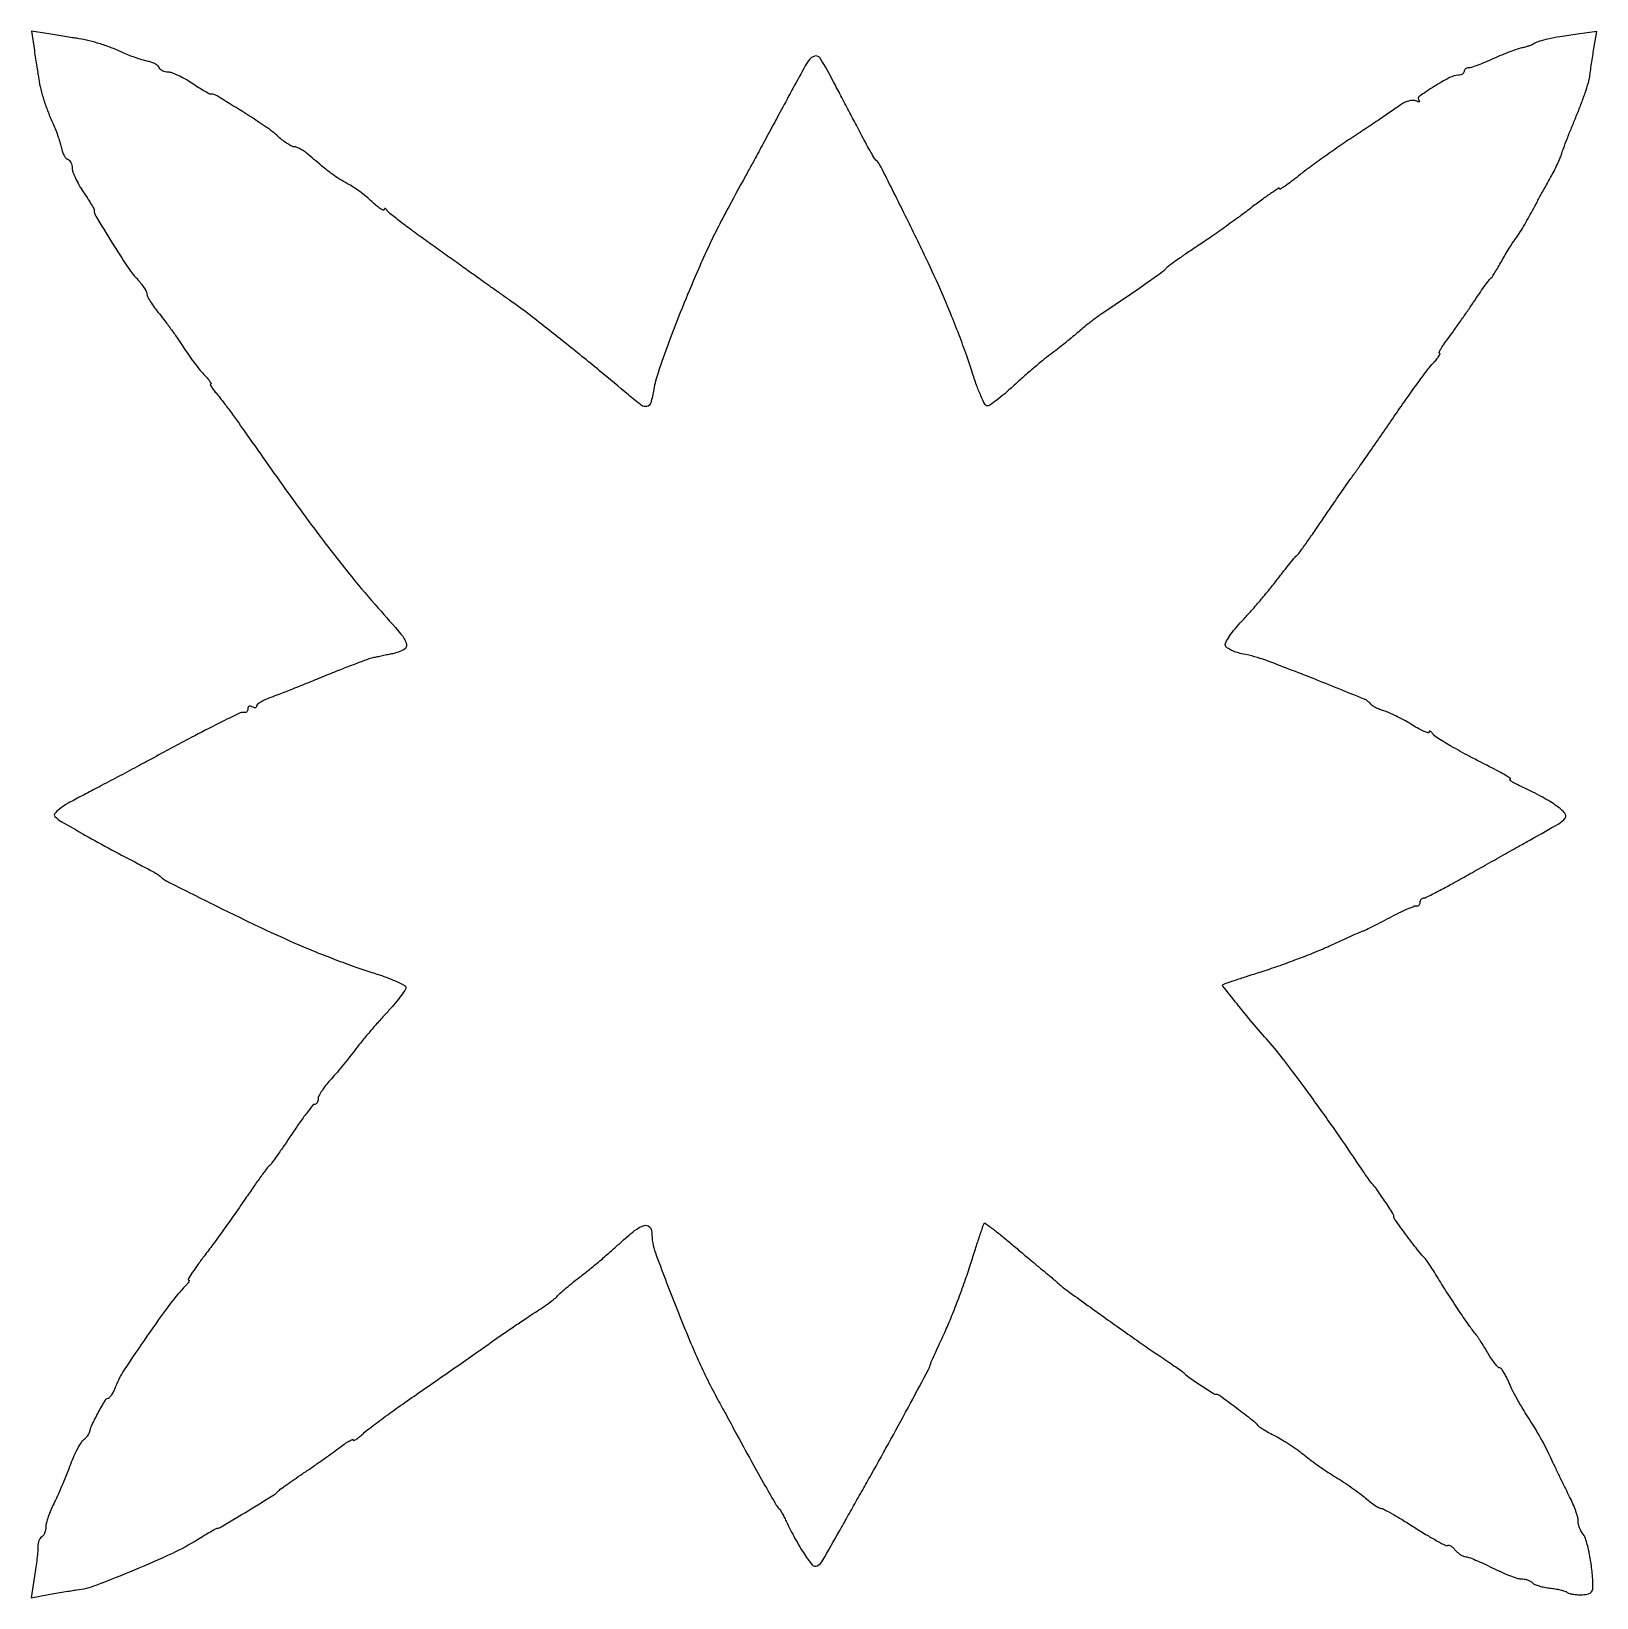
# Model space of a CAD drawing. Extents: x 0 to 356, y 0 to 356.
import ezdxf

# ---------------------------------------------------------------- set-up
doc = ezdxf.new("R2010")
doc.units = 0

msp = doc.modelspace()

# ---------------------------------------------------------------- linework, layer by layer
msp.add_lwpolyline([(0.375131, 351.902065, 0.000156), (0.658409, 350.070028, 0.000148), (0.947854, 348.205607, 0.000147), (1.204869, 346.556487, 0.000521), (1.370969, 345.5, 0.02145), (1.851026, 343.13032, 0.01632), (2.571499, 340.580781, 0.015392), (3.509388, 337.919476, 0.01368), (4.644103, 335.212758, -0.012391), (5.243896, 333.792305, -0.01006), (5.817929, 332.242116, -0.010196), (6.289256, 330.791383, -0.025877), (6.554682, 329.716061, 0.038033), (6.792066, 328.845752, 0.042787), (7.151853, 328.056746, 0.047387), (7.572309, 327.452669, 0.137427), (7.990092, 327.169969, -0.129731), (8.376565, 326.916891, -0.067509), (8.70334, 326.437389, -0.060014), (8.924861, 325.818051, -0.055961), (9, 325.148801, 0.088332), (9.157315, 324.265273, 0.020941), (9.734375, 322.87837, 0.020903), (10.543048, 321.31731, 0.019272), (11.5, 319.785188, -0.005876), (12.457877, 318.339283, -0.008546), (13.265625, 317.040116, -0.004882), (13.913102, 315.933529, -0.130645), (14, 315.60663, 0.136794), (14.387959, 314.215119, 0.003069), (18.045526, 308.248649, 0.006413), (21.626103, 302.648927, 0.041413), (23.693133, 300.010218, -0.018985), (24.576309, 298.981286, -0.022878), (25.322358, 297.94855, -0.022357), (25.862518, 297.037428, -0.123228), (26, 296.488062, 0.126218), (26.150846, 295.90002, 0.015194), (26.836157, 294.737331, 0.017299), (27.75645, 293.385141, 0.013431), (28.846492, 291.977844, -0.009771), (30.120411, 290.357789, -0.005514), (31.604693, 288.346617, -0.005502), (33.05787, 286.28398, -0.008985), (34.23891, 284.5, 0.010806), (35.370794, 282.803722, 0.008494), (36.667515, 281.014063, 0.008603), (37.930302, 279.391052, 0.020866), (38.931373, 278.25, -0.011655), (39.717851, 277.386171, -0.023237), (40.29099, 276.660937, -0.02903), (40.624497, 276.134007, -0.571577), (40.545569, 276, 0.544343), (40.456723, 275.862547, 0.032783), (40.735072, 275.339063, 0.025511), (41.236885, 274.613775, 0.012862), (41.938232, 273.75, -0.014165), (42.952465, 272.494205, -0.003373), (44.566291, 270.346058, -0.003466), (46.38712, 267.852056, -0.003419), (48.181618, 265.321686, 0.003061), (58.052827, 251.381497, 0.006352), (65.96001, 240.649189, 0.008011), (72.65024, 232.09452, 0.012649), (78.687035, 225, -0.005669), (83.87884, 219.068298, -0.100067), (85.113354, 216.851772, -0.362436), (84.577734, 215.536488, -0.072117), (82, 214.611084, 0.001225), (80.896622, 214.383816, 0.00084), (79.64555, 214.120736, 0.000846), (78.441391, 213.863279, 0.001719), (77.495489, 213.655958, 0.032087), (76.262967, 213.29706, 0.00335), (73.437378, 212.252148, 0.004145), (70.08678, 210.955664, 0.003309), (66.495489, 209.504127, -0.001661), (62.813225, 208.001679, -0.001754), (59.187737, 206.5512, -0.001674), (56.054421, 205.32248, -0.007971), (54.25, 204.654742, 0.020867), (53.005037, 204.157176, 0.030105), (51.954687, 203.607497, 0.030203), (51.186695, 203.079015, 0.2309), (51, 202.696293, -0.156415), (50.917379, 202.438644, -0.191371), (50.70625, 202.302722, -0.127874), (50.383156, 202.322306, -0.059738), (50, 202.5, 0.082592), (49.6179, 202.656512, 0.161196), (49.29375, 202.6254, 0.182303), (49.078288, 202.413961, 0.108972), (49, 202.059017, -0.071624), (48.943905, 201.669431, -0.108904), (48.779688, 201.370936, -0.135624), (48.535291, 201.210367, -0.145242), (48.25, 201.203744, 0.180079), (47.219514, 201.109625, 0.003673), (42.469329, 198.787033, 0.006598), (36.128163, 195.523473, 0.002244), (27, 190.619476, -0.001465), (23.219261, 188.580716, -0.000975), (18.874329, 186.265008, -0.000981), (14.649591, 184.034539, -0.001921), (11.274312, 182.277523, 0.01034), (8.076044, 180.543601, 0.033827), (6.071392, 179.215558, 0.059613), (5.03214, 178.204168, 0.383641), (5.067608, 177.532392, 0.064499), (6.520278, 176.41291, 0.00301), (11.910939, 173.313965, 0.00533), (17.963505, 169.967573, 0.005566), (24, 166.799802, -0.004489), (25.760173, 165.880945, -0.006166), (27.325, 165.021147, -0.004094), (28.619776, 164.274741, -0.070997), (29, 163.971716, 0.087252), (30.584842, 162.790303, 0.001297), (40.990883, 157.583716, 0.004021), (51.272409, 152.575427, 0.008023), (59.5, 148.810046, 0.00705), (63.894964, 146.956778, 0.005108), (68.839062, 145.01213, 0.00516), (73.57318, 143.261448, 0.011213), (77.25, 142.037032, -0.01195), (80.218332, 141.043692, -0.018694), (82.715119, 140.034225, -0.013378), (84.661296, 139.098066, -0.288109), (84.971682, 138.573941, -0.14711), (84.761347, 137.936004, -0.010436), (83.643299, 136.40734, -0.014006), (82.197537, 134.620828, -0.01008), (80.489292, 132.706366, 0.006357), (78.581462, 130.600014, 0.004751), (76.530618, 128.232117, 0.004803), (74.640989, 125.964207, 0.010915), (73.26761, 124.206366, -0.007084), (72.008383, 122.568929, -0.004578), (70.506532, 120.707495, -0.004601), (69.004882, 118.914675, -0.008665), (67.754627, 117.5, 0.018969), (66.703244, 116.259768, 0.022738), (65.814349, 115.014062, 0.022246), (65.170477, 113.914697, 0.120994), (65.004627, 113.25, -0.058017), (64.947128, 112.771553, -0.076616), (64.781047, 112.365724, -0.09489), (64.536482, 112.092767, -0.162496), (64.25, 111.995019, 0.224292), (63.811455, 111.784301, 0.005662), (62.405093, 110.010152, 0.011053), (60.792886, 107.830462, 0.007181), (59.022658, 105.245019, -0.003344), (57.257524, 102.624094, -0.004833), (55.659619, 100.33324, -0.002584), (54.281262, 98.418316, -0.076774), (53.861348, 97.995797, 0.074777), (53.436852, 97.572047, 0.002331), (51.980712, 95.584688, 0.004508), (50.292243, 93.212864, 0.003102), (48.419649, 90.495797, -0.003806), (46.278591, 87.398544, -0.002505), (43.770112, 83.865953, -0.00252), (41.294542, 80.452893, -0.004862), (39.272511, 77.75, 0.006501), (37.633472, 75.544017, 0.011735), (36.35752, 73.689063, 0.006896), (35.406717, 72.190129, 0.586682), (35.512981, 72, -0.407614), (35.633061, 71.882603, -0.126652), (35.569662, 71.611068, -0.053332), (35.285646, 71.184951, -0.022492), (34.821429, 70.675976, 0.03672), (31.411448, 66.716812, 0.007516), (26.022892, 59.20978, 0.006606), (20.849416, 51.554959, 0.051976), (18.881748, 47.75, -0.021135), (18.416813, 46.696641, -0.030058), (17.910228, 45.807813, -0.030193), (17.428667, 45.158989, -0.221503), (17.087387, 45, 0.266772), (16.473181, 44.647185, 0.007304), (14.898801, 41.854797, 0.014507), (13.48687, 39.073596, 0.056003), (12.862415, 37.243714, -0.086689), (12.717108, 36.890134, -0.027634), (12.38616, 36.424716, -0.026643), (11.953074, 35.9375, -0.026782), (11.471345, 35.5, 0.088034), (10.886882, 34.821958, 0.015234), (10.06368, 33.334008, 0.016154), (9.197605, 31.506507, 0.013833), (8.402488, 29.530664, -0.007174), (7.567334, 27.372793, -0.005212), (6.578777, 24.995264, -0.005267), (5.593165, 22.758251, -0.011486), (4.780377, 21.069222, 0.017892), (4.098894, 19.605357, 0.017832), (3.522986, 18.09487, 0.017988), (3.115423, 16.742078, 0.064252), (3, 15.847575, -0.049134), (2.930602, 15.143068, -0.047285), (2.724942, 14.456091, -0.051038), (2.422634, 13.885709, -0.107377), (2.063632, 13.539327, 0.109759), (1.707687, 13.192644, 0.0526), (1.414513, 12.622336, 0.048555), (1.222321, 11.935107, 0.049952), (1.168765, 11.23031, -0.027397), (1.138972, 10.2633, -0.005658), (0.974094, 8.56703, -0.005933), (0.736625, 6.598919, -0.005558), (0.447775, 4.593622), (-0.314716, -0.312756), (3.592642, 0.405067, -0.002945), (5.271733, 0.70332, -0.002346), (7.086589, 1.005912, -0.002371), (8.77043, 1.270356, -0.005971), (10, 1.44249, 0.058519), (14.470729, 2.555789, 0.008545), (23.180842, 6.015045, 0.01008), (31.894044, 9.857108, 0.03176), (37.5, 12.912081, -0.004515), (39.068905, 13.881401, -0.006559), (40.471875, 14.705844, -0.003562), (41.66761, 15.376325, -0.104381), (42, 15.477658, 0.114023), (42.921867, 15.778012, 0.001076), (49.042311, 19.481671, 0.001402), (55.046553, 23.155794, 0.083823), (56, 23.990682, -0.062862), (56.388553, 24.360645, -0.003177), (57.805477, 25.391542, -0.005048), (59.513785, 26.591961, -0.003632), (61.444178, 27.898978, 0.003743), (63.578994, 29.3451, 0.002812), (65.907088, 30.967074, 0.002842), (68.080248, 32.517897, 0.006527), (69.694178, 33.715904, -0.011839), (70.962968, 34.636976, -0.022722), (72.028915, 35.303512, -0.024997), (72.81872, 35.698164, -0.541187), (73, 35.579734, 0.530641), (73.156743, 35.473628, 0.047795), (73.660937, 35.73366, 0.03045), (74.385928, 36.265105, 0.014679), (75.25, 37.027237, -0.026295), (76.679612, 38.230337, -0.003378), (79.893289, 40.624241, -0.003941), (83.75149, 43.411381, -0.003276), (87.897366, 46.316192, 0.000594), (92.325359, 49.383389, 0.000492), (97.033154, 52.659564, 0.000497), (101.342853, 55.671376, 0.001339), (104.397366, 57.822748, -0.002766), (107.026804, 59.663528, -0.002206), (109.882351, 61.620578, -0.002229), (112.542981, 63.409566, -0.005623), (114.5, 64.681287, 0.00844), (116.104712, 65.736976, 0.009341), (117.61875, 66.812036, 0.008803), (118.875455, 67.774812, 0.046705), (119.5, 68.374001, -0.034597), (120.138135, 69.016566, -0.005104), (121.528125, 70.210057, -0.005736), (123.20379, 71.586869, -0.004903), (125, 72.999791, 0.007191), (127.032922, 74.614025, 0.004139), (129.43722, 76.613622, 0.004134), (131.81931, 78.66236, 0.006894), (133.786281, 80.431017, -0.018425), (137.071505, 83.250779, -0.088094), (139.235328, 84.423688, -0.281023), (140.447445, 84.143807, -0.201658), (141, 82.829488, 0.087898), (141.823853, 78.1793, 0.006492), (146.440571, 66.049384, 0.009898), (151.586758, 53.756198, 0.022271), (156.0798, 44.705438, -0.001461), (156.636394, 43.692382, -0.000292), (157.623159, 41.88136, -0.000309), (158.769186, 39.772013, -0.000288), (159.939635, 37.611576, 0.00187), (163.698518, 30.725463, 0.00357), (166.77866, 25.225906, 0.001619), (169.333512, 20.773266, 0.082148), (169.969229, 20, -0.076853), (170.257123, 19.657231, -0.010772), (170.72097, 18.853938, -0.012094), (171.230208, 17.870815, -0.010009), (171.725843, 16.800638, 0.016963), (172.360529, 15.478742, 0.006396), (173.333934, 13.672729, 0.006327), (174.44408, 11.732878, 0.007663), (175.535965, 9.943028, 0.028747), (177.532274, 7.150115, 0.370168), (178.699918, 6.933186, 0.130653), (179.962163, 8.194932, 0.004031), (183.629995, 14.635215, -0.000439), (185.039074, 17.151247, -0.000179), (186.960529, 20.572242, -0.000177), (189.028556, 24.248067, -0.000226), (190.937765, 27.635215, 0.002716), (195.460595, 35.75349, 0.002683), (199.913901, 43.954014, 0.000915), (203.99826, 51.605938, 0.060097), (204.536426, 53, -0.042666), (204.661703, 53.36144, -0.00072), (205.522763, 55.287698, -0.001842), (206.536992, 57.525748, -0.001224), (207.716109, 60.085779, 0.012057), (209.087531, 63.241515, 0.00577), (210.703614, 67.355538, 0.005717), (212.293032, 71.691843, 0.008115), (213.599314, 75.585779, -0.001297), (214.702984, 79.030821, -0.002014), (215.674843, 81.996684, -0.000585), (216.533103, 84.570583, -0.066022), (216.690447, 84.892295, -0.425807), (216.930678, 84.935751, -0.003808), (218.568335, 83.732242, -0.00976), (220.487318, 82.240139, -0.005802), (222.717013, 80.392295, 0.000792), (225.061586, 78.40928, 0.000872), (227.338451, 76.496487, 0.00081), (229.289458, 74.868611, 0.004436), (230.352976, 74, -0.004247), (231.152382, 73.3476, -0.003335), (232.008217, 72.627252, -0.003372), (232.795103, 71.946698, -0.008283), (233.361591, 71.433198, 0.031765), (235.304378, 69.831608, 0.001049), (243.450621, 63.96879, 0.002211), (251.453329, 58.288116, 0.006593), (257, 54.495923, -0.002438), (258.760235, 53.313814, -0.003385), (260.325, 52.236324, -0.002102), (261.630418, 51.316138, -0.042524), (262, 51.002812, 0.04361), (263.302395, 49.903505, 0.007407), (265.988655, 48.069433, 0.003692), (268.844733, 46.210994, 0.14334), (269.565603, 46, -0.159783), (270.357954, 45.740158, -0.002581), (274.175744, 42.903948, -0.005133), (277.756783, 40.156873, -0.06011), (279, 38.915371, 0.082277), (279.369443, 38.577631, 0.008333), (280.38125, 37.943633, 0.010255), (281.623115, 37.228338, 0.007998), (283, 36.500861, -0.018042), (284.567836, 35.631778, -0.010351), (286.396306, 34.477927, -0.010331), (288.188412, 33.240542, -0.016922), (289.646999, 32.111329, 0.013511), (291.140879, 30.938413, 0.007144), (293.052688, 29.561076, 0.007103), (295.050353, 28.206632, 0.010901), (296.821641, 27.09659, -0.010899), (298.563273, 26.005142, -0.007752), (300.468364, 24.709871, -0.007831), (302.248464, 23.416675, -0.016481), (303.580181, 22.34659, 0.013945), (304.686953, 21.447982, 0.017991), (305.753933, 20.689311, 0.015917), (306.673578, 20.125102, 0.130346), (307.145311, 20, -0.126583), (307.701973, 19.856777, -0.003973), (309.765081, 18.698422, -0.007509), (312.182942, 17.266896, -0.005108), (314.892202, 15.569097, 0.007173), (317.575101, 13.903212, 0.011619), (319.907944, 12.573448, 0.005405), (321.884627, 11.534203, 0.325469), (322.25993, 11.593263, -0.275605), (322.524178, 11.660045, -0.06655), (322.9529, 11.466932, -0.049781), (323.462236, 11.075209, -0.030757), (323.979944, 10.524166, 0.039319), (324.547254, 9.940656, 0.038121), (325.204531, 9.446494, 0.040665), (325.850643, 9.104201, 0.100886), (326.372445, 8.995815, -0.088456), (327.057914, 8.870964, -0.008853), (328.613877, 8.259713, -0.010905), (330.453122, 7.451917, -0.008463), (332.419478, 6.495815, 0.012193), (334.422488, 5.540298, 0.014169), (336.372825, 4.733146, 0.013231), (338.050995, 4.144051, 0.077941), (338.969478, 4, -0.048304), (339.663453, 3.9328, -0.03685), (340.400097, 3.731516, -0.037793), (341.068231, 3.436385, -0.068753), (341.55, 3.086011, 0.091293), (342.113395, 2.713664, 0.026044), (343.102188, 2.352905, 0.025295), (344.281842, 2.055224, 0.024386), (345.5, 1.873804, -0.017171), (346.721858, 1.709809, -0.017904), (347.9125, 1.464035, -0.01789), (348.922836, 1.178813, -0.071336), (349.5, 0.897622, 0.084198), (350.052624, 0.645659, 0.026836), (350.940625, 0.459986, 0.025926), (351.969533, 0.356105, 0.026203), (353, 0.35983, 0.046849), (354.3236, 0.559383, 0.173962), (355.014784, 1.019916, 0.14518), (355.326466, 1.873168, 0.029545), (355.331039, 3.5, 0.019445), (354.998659, 6.982846, 0.020736), (354.400778, 10.354606, 0.019044), (353.665597, 13.174373, 0.119251), (352.917308, 14.45, -0.071249), (352.565574, 14.936863, -0.037711), (352.269459, 15.621928, -0.036598), (352.067505, 16.382807, -0.046603), (352, 17.105499, 0.06799), (351.876686, 18.008166, 0.016731), (351.42612, 19.43933, 0.01682), (350.794187, 21.058518, 0.016107), (350.046365, 22.655499, -0.003241), (349.14885, 24.450406, -0.001703), (348.055279, 26.692553, -0.001694), (346.950505, 28.997286, -0.002606), (346.011601, 31, 0.008127), (345.074703, 32.94234, 0.006022), (343.97865, 35.059375, 0.006089), (342.895115, 37.033594, 0.013626), (342.013351, 38.5, -0.003642), (339.655226, 42.250026, -0.009991), (338.063139, 44.942018, -0.013622), (336.899696, 47.139837, -0.016827), (335.942209, 49.25, 0.019925), (335.456338, 50.3034, 0.028445), (334.936917, 51.192188, 0.027792), (334.449453, 51.84509, 0.222018), (334.117782, 52, -0.209331), (333.754376, 52.159117, -0.017563), (333.07019, 52.954688, -0.021018), (332.299418, 54.004931, -0.014623), (331.515625, 55.25, 0.004686), (330.72229, 56.567586, 0.005031), (329.922646, 57.839063, 0.004775), (329.214701, 58.917217, 0.023668), (328.782696, 59.5, -0.018205), (327.266618, 61.4992, -0.004659), (324.963335, 64.843639, -0.004905), (322.507495, 68.559807, -0.006456), (320.344695, 72, 0.003639), (319.25188, 73.760184, 0.005005), (318.242468, 75.325, 0.003262), (317.37461, 76.622759, 0.058873), (317.048012, 77, -0.043281), (315.736554, 78.422884, -0.004738), (313.048026, 81.969137, -0.001887), (310.222756, 85.800158, -0.159241), (310, 86.481854, 0.144502), (309.798273, 87.165287, 0.003278), (307.91262, 90.039698, 0.006818), (306.065784, 92.734685, 0.043474), (304.997188, 94, -0.042524), (304.683862, 94.369582, -0.002102), (303.763676, 95.675, -0.003385), (302.686186, 97.239765, -0.002438), (301.504077, 99, 0.006551), (296.384775, 106.489121, 0.004712), (290.481796, 114.720393, 0.00434), (284.942334, 122.156718, 0.019344), (281.488806, 126.361591, -0.006185), (277.820172, 130.596112, -0.006435), (274.306277, 134.865114, -0.001341), (271.050575, 138.94822, -0.438952), (271.107705, 139.309553, -0.065974), (271.428945, 139.466705, -0.000606), (273.953486, 140.30893, -0.002051), (276.864587, 141.262953, -0.001323), (280.244589, 142.345443, 0.008438), (284.085449, 143.636072, 0.00577), (288.404857, 145.225456, 0.005816), (292.533695, 146.854295, 0.011694), (295.744589, 148.252822, -0.001446), (298.369672, 149.46079, -0.002186), (300.662473, 150.495739, -0.00083), (302.638809, 151.373525, -0.052563), (303, 151.489738, 0.063297), (303.350834, 151.61096, 0.001384), (304.96875, 152.41634, 0.003137), (306.856176, 153.377268, 0.002111), (309, 154.497218, -0.007892), (311.16176, 155.594911, -0.011476), (313.104687, 156.488603, -0.00718), (314.744554, 157.169983, -0.161404), (315.25, 157.20004, 0.136273), (315.53541, 157.202959, 0.13494), (315.779687, 157.352512, 0.112557), (315.943615, 157.632931, 0.076356), (316, 158, -0.081), (316.062285, 158.381952, -0.09177), (316.242122, 158.70625, -0.100715), (316.509874, 158.923078, -0.120564), (316.824244, 159, 0.118203), (317.398515, 159.137685, 0.002282), (320.128272, 160.542187, 0.005373), (323.303868, 162.238064, 0.003559), (326.914551, 164.25, -0.000377), (330.84043, 166.470426, -0.000324), (334.974368, 168.800877, -0.000326), (338.730822, 170.912092, -0.000939), (341.340307, 172.370005, 0.003809), (347.555562, 175.889408, 0.098397), (349.002884, 177.156292, 0.362441), (348.958057, 178.28163, 0.054247), (347.134768, 179.904037, 0.018387), (345.68278, 180.859501, 0.008802), (343.753666, 181.983674, 0.008713), (341.696088, 183.088048, 0.01229), (339.82264, 183.994408, -0.008716), (338.230473, 184.750694, -0.019876), (337.063525, 185.389157, -0.037999), (336.444981, 185.827333, -0.690605), (336.5, 185.987807, 0.699528), (336.558155, 186.164326, 0.025755), (335.7375, 186.746167, 0.017198), (334.351013, 187.560112, 0.007988), (332.5, 188.524898, -0.005171), (327.160537, 191.269796, -0.010222), (322.991392, 193.577983, -0.009328), (319.873519, 195.467027, -0.093719), (318.765313, 196.5, 0.035038), (318.480936, 196.835115, 0.123231), (318.241942, 196.982253, 0.310347), (318.086751, 196.935058, 0.164883), (318.015313, 196.737455, -0.493445), (317.795209, 196.575643, -0.029971), (316.902936, 196.894054, -0.026192), (315.69012, 197.487504, -0.013877), (314.25, 198.341364, 0.01311), (312.631002, 199.304643, 0.011002), (310.867188, 200.242053, 0.011151), (309.217392, 201.027228, 0.029797), (308, 201.48869, -0.015287), (307.006213, 201.832776, -0.017919), (306.0875, 202.220902, -0.017071), (305.341058, 202.599783, -0.096425), (305, 202.884781, 0.12559), (303.034404, 204.343604, 0.002626), (291.671415, 208.926369, 0.005332), (280.822281, 213.102402, 0.042858), (275.674542, 214.533234, -0.028639), (274.286564, 214.87688, -0.034968), (273.039626, 215.360345, -0.037554), (272.080837, 215.902781, -0.154835), (271.670068, 216.417407, -0.217821), (271.714883, 217.133131, -0.023917), (272.581508, 218.581181, -0.025736), (273.844769, 220.282896, -0.018016), (275.430696, 222.069111, 0.009091), (277.324317, 224.126717, 0.005248), (279.531175, 226.667176, 0.005243), (281.693364, 229.264329, 0.008754), (283.451039, 231.5, -0.00362), (284.953334, 233.451758, -0.005016), (286.330268, 235.178125, -0.00319), (287.509118, 236.607375, -0.06139), (287.928796, 237, 0.077019), (288.353206, 237.42256, 0.002408), (289.798873, 239.409375, 0.004648), (291.474314, 241.781626, 0.003198), (293.330978, 244.5, -0.001717), (295.348805, 247.473202, -0.001432), (297.512657, 250.61875, -0.001445), (299.509464, 253.486004, -0.003936), (300.944477, 255.5, 0.003705), (302.478643, 257.651047, 0.000976), (304.901027, 261.115625, 0.000991), (307.64244, 265.069532, 0.001017), (310.344287, 269, -0.00376), (312.98878, 272.802181, -0.004395), (315.557832, 276.370313, -0.003899), (317.778953, 279.349717, -0.026573), (318.962088, 280.75, 0.014609), (319.728325, 281.614075, 0.030314), (320.263205, 282.339063, 0.047539), (320.525778, 282.843398, 0.532042), (320.420266, 283, -0.541187), (320.301836, 283.18128, -0.024997), (320.696488, 283.971085, -0.022722), (321.363024, 285.037032, -0.011839), (322.284096, 286.305822, 0.006527), (323.482103, 287.919752, 0.002842), (325.032926, 290.092912, 0.002812), (326.6549, 292.421006, 0.003743), (328.101022, 294.555822, -0.003816), (329.409069, 296.486203, -0.005295), (330.612638, 298.194523, -0.003365), (331.646857, 299.609764, -0.065057), (332.02355, 300, 0.075713), (332.363212, 300.367145, 0.007379), (333.028549, 301.38125, 0.009216), (333.785587, 302.623103, 0.007168), (334.564251, 304, -0.007452), (335.387291, 305.453443, -0.006812), (336.277734, 306.926291, -0.006827), (337.108812, 308.219891, -0.021992), (337.710166, 309.046948, 0.026254), (338.335973, 309.923233, 0.006243), (339.281457, 311.447564, 0.006404), (340.324775, 313.228662, 0.006285), (341.328793, 315.046948, -0.001376), (342.386255, 317.007257, -0.000951), (343.593246, 319.220041, -0.000959), (344.761496, 321.342468, -0.001968), (345.686541, 323, 0.010063), (346.48496, 324.486691, 0.009015), (347.253765, 326.059375, 0.009079), (347.892864, 327.496284, 0.027749), (348.253409, 328.5, -0.017629), (348.640194, 329.649328, -0.002951), (349.47232, 331.821875, -0.003229), (350.482517, 334.364789, -0.002859), (351.566718, 337, 0.008504), (352.630897, 339.671875, 0.009038), (353.581205, 342.325, 0.008702), (354.317221, 344.634869, 0.040626), (354.607987, 346, -0.003603), (354.776018, 347.229198, -0.001438), (355.023248, 348.911213, -0.001423), (355.300253, 350.72366, -0.001793), (355.56748, 352.399874), (356.203556, 356.299748), (351.851778, 355.672216, 0.004729), (347.847634, 355.056097, 0.013722), (345.096108, 354.528138, 0.018828), (343.170527, 354.026868, 0.065407), (342, 353.5, -0.04071), (341.48928, 353.239157, -0.015872), (340.746675, 352.960416, -0.015588), (339.919781, 352.708094, -0.018688), (339.127059, 352.524469, 0.034919), (338.115717, 352.255363, 0.008073), (336.457006, 351.657364, 0.008297), (334.565115, 350.904447, 0.008028), (332.678164, 350.081163, -0.008021), (330.851577, 349.284185, -0.010229), (329.14184, 348.611342, -0.008381), (327.696789, 348.103904, -0.080408), (327.054864, 348, 0.07748), (326.651881, 347.937176, 0.090069), (326.309866, 347.755208, 0.100777), (326.081224, 347.484477, 0.125766), (326, 347.166667, -0.146413), (325.904056, 346.846043, -0.095747), (325.632812, 346.567673, -0.080441), (325.227877, 346.373606, -0.064569), (324.75, 346.297752, 0.114306), (322.693339, 345.759255, 0.01945), (319.159692, 343.7238, 0.013922), (315.789451, 341.470464, 0.464387), (315.717407, 340.615927, -0.111119), (315.857386, 340.394661, -0.459315), (315.78881, 340.274446, -0.11793), (315.48314, 340.287762, -0.022028), (314.947126, 340.466795, 0.107141), (314.232656, 340.576927, 0.05138), (313.31254, 340.42542, 0.047617), (312.344697, 340.059986, 0.049604), (311.477606, 339.522007, -0.013048), (310.255603, 338.634117, -0.001699), (307.595599, 336.818779, -0.001977), (304.423691, 334.688101, -0.001652), (301.039326, 332.450189, 0.005004), (297.485581, 330.065883, 0.004332), (293.803985, 327.494837, 0.004362), (290.508735, 325.107298, 0.012686), (288.289326, 323.380881, -0.008199), (286.643412, 322.076697, -0.01522), (285.259989, 321.082278, -0.011845), (284.178994, 320.390744, -0.584649), (284, 320.491497, 0.592196), (283.810189, 320.595555, 0.005649), (282.166554, 319.520703, 0.010592), (280.152935, 318.108469, 0.005905), (277.758482, 316.308447, -0.005778), (274.902387, 314.160252, -0.00345), (271.458313, 311.667981, -0.003453), (267.993338, 309.232754, -0.005978), (265.075783, 307.263404, 0.003956), (262.566904, 305.584636, 0.005582), (260.360054, 304.046226, 0.003354), (258.529353, 302.7208, 0.075173), (258.067301, 302.260571, -0.077391), (257.329266, 301.531905, -0.002832), (254.113692, 299.241744, -0.004136), (249.706186, 296.19435, -0.001471), (243.358989, 291.910236, 0.012095), (242.254743, 291.130261, 0.005808), (240.874701, 290.079458, 0.005755), (239.459439, 288.949195, 0.00819), (238.230418, 287.910236, -0.007027), (236.911283, 286.789825, -0.003423), (235.197764, 285.395021, -0.003394), (233.394783, 283.967817, -0.0049), (231.779734, 282.73239, 0.01075), (230.027307, 281.359083, 0.00472), (227.7638, 279.469382, 0.004668), (225.398981, 277.418543, 0.006237), (223.293634, 275.510708, -0.01008), (221.379172, 273.802463, -0.014006), (219.59266, 272.356701, -0.010436), (218.063996, 271.238653, -0.14711), (217.426059, 271.028318, -0.288109), (216.901934, 271.338704, -0.013378), (215.965775, 273.284881, -0.018694), (214.956308, 275.781668, -0.01195), (213.962968, 278.75, 0.011213), (212.738552, 282.42682, 0.00516), (210.98787, 287.160937, 0.005108), (209.043222, 292.105036, 0.00705), (207.189954, 296.5, 0.008023), (203.4264, 304.723602, 0.004015), (198.418075, 315.005526, 0.001296), (193.211091, 325.413038, 0.08704), (192.02921, 327, -0.069777), (191.719763, 327.387044, -0.003338), (190.882073, 328.821875, -0.00541), (189.914303, 330.548181, -0.003865), (188.867208, 332.5, -0.00006), (187.589135, 334.927932, -0.000026), (185.879562, 338.176933, -0.000025), (184.056772, 341.641963, -0.000033), (182.39361, 344.804454, 0.015138), (179.356457, 350.179016, 0.390983), (177.882171, 350.604143, 0.151692), (176.294324, 349.077465, 0.002946), (170.814389, 339, -0.000524), (168.655527, 334.983674, -0.000453), (166.380777, 330.771504, -0.000456), (164.311909, 326.957164, -0.001328), (162.873997, 324.328526, 0.00191), (158.520705, 316.348237, 0.006897), (155.837303, 311.216121, 0.009102), (153.696689, 306.782157, 0.005633), (151.33589, 301.5, 0.006409), (147.896669, 293.27903, 0.007357), (144.829559, 285.340524, 0.006909), (142.423624, 278.54252, 0.038008), (141.460817, 274.777592, -0.024027), (140.764404, 271.698457, -0.279203), (139.902495, 270.886145, -0.217947), (138.615078, 271.171252, -0.015437), (135.677134, 273.537322, 0.005746), (129.119492, 279.031385, 0.003262), (121.064063, 285.536975, 0.003012), (113.380289, 291.584708, 0.012491), (108.630253, 295.090455, -0.00066), (106.562256, 296.542433, -0.000555), (104.375216, 298.085946, -0.00056), (102.381636, 299.499598, -0.001552), (100.983389, 300.5, 0.000799), (99.409263, 301.629824, 0.000156), (96.568317, 303.660692, 0.000166), (93.254788, 306.026173, 0.000153), (89.853137, 308.451292, -0.003873), (86.599634, 310.807492, -0.005453), (83.737919, 312.962449, -0.003295), (81.365868, 314.814586, -0.072669), (80.765313, 315.451292, 0.033883), (80.480791, 315.803968, 0.123779), (80.241942, 315.959742, 0.32211), (80.086812, 315.913174, 0.1605), (80.015313, 315.709531, -0.530365), (79.821357, 315.583525, -0.045479), (79.196686, 315.916752, -0.029874), (78.307091, 316.580018, -0.014527), (77.25, 317.524983, 0.018351), (75.993308, 318.63121, 0.012427), (74.486233, 319.801476, 0.012533), (72.971663, 320.860802, 0.024336), (71.703134, 321.615368, -0.01629), (69.857969, 322.673132, -0.021334), (68.249482, 323.763584, -0.013289), (66.250743, 325.330898, -0.002633), (62.76278, 328.25, 0.023918), (61.889467, 328.919816, 0.025715), (60.976448, 329.485937, 0.026414), (60.148423, 329.886737, 0.099826), (59.586772, 330, -0.118519), (59.005382, 330.139775, -0.023752), (58.073433, 330.672597, -0.023879), (57.02421, 331.413152, -0.020301), (55.989782, 332.28969, 0.038013), (53.173835, 334.509516, 0.007425), (47.757048, 338.033169, 0.003581), (42.008852, 341.594842, 0.13775), (40.566135, 342, -0.123343), (40.145084, 342.105473, -0.007648), (39.010634, 342.734375, -0.010957), (37.673093, 343.542329, -0.007884), (36.214812, 344.5, 0.019272), (34.68269, 345.456952, 0.020903), (33.12163, 346.265625, 0.020941), (31.734727, 346.842685, 0.088332), (30.851199, 347, -0.055961), (30.181949, 347.075139, -0.060014), (29.562611, 347.29666, -0.067509), (29.083109, 347.623435, -0.129731), (28.830031, 348.009908, 0.137427), (28.547331, 348.427691, 0.047387), (27.943254, 348.848147, 0.042787), (27.154248, 349.207934, 0.038033), (26.283939, 349.445318, -0.025877), (25.208617, 349.710744, -0.010196), (23.757884, 350.182071, -0.01006), (22.207695, 350.756104, -0.012391), (20.787242, 351.355897, 0.01368), (18.080524, 352.490612, 0.015392), (15.419219, 353.428501, 0.01632), (12.86968, 354.148974, 0.02145), (10.5, 354.629031, 0.000521), (9.443513, 354.795131, 0.000147), (7.794393, 355.052146, 0.000148), (5.929972, 355.341591, 0.000156), (4.097935, 355.624869), (-0.304131, 356.304131)], format="xyb", close=True)

doc.saveas('drawing.dxf')
